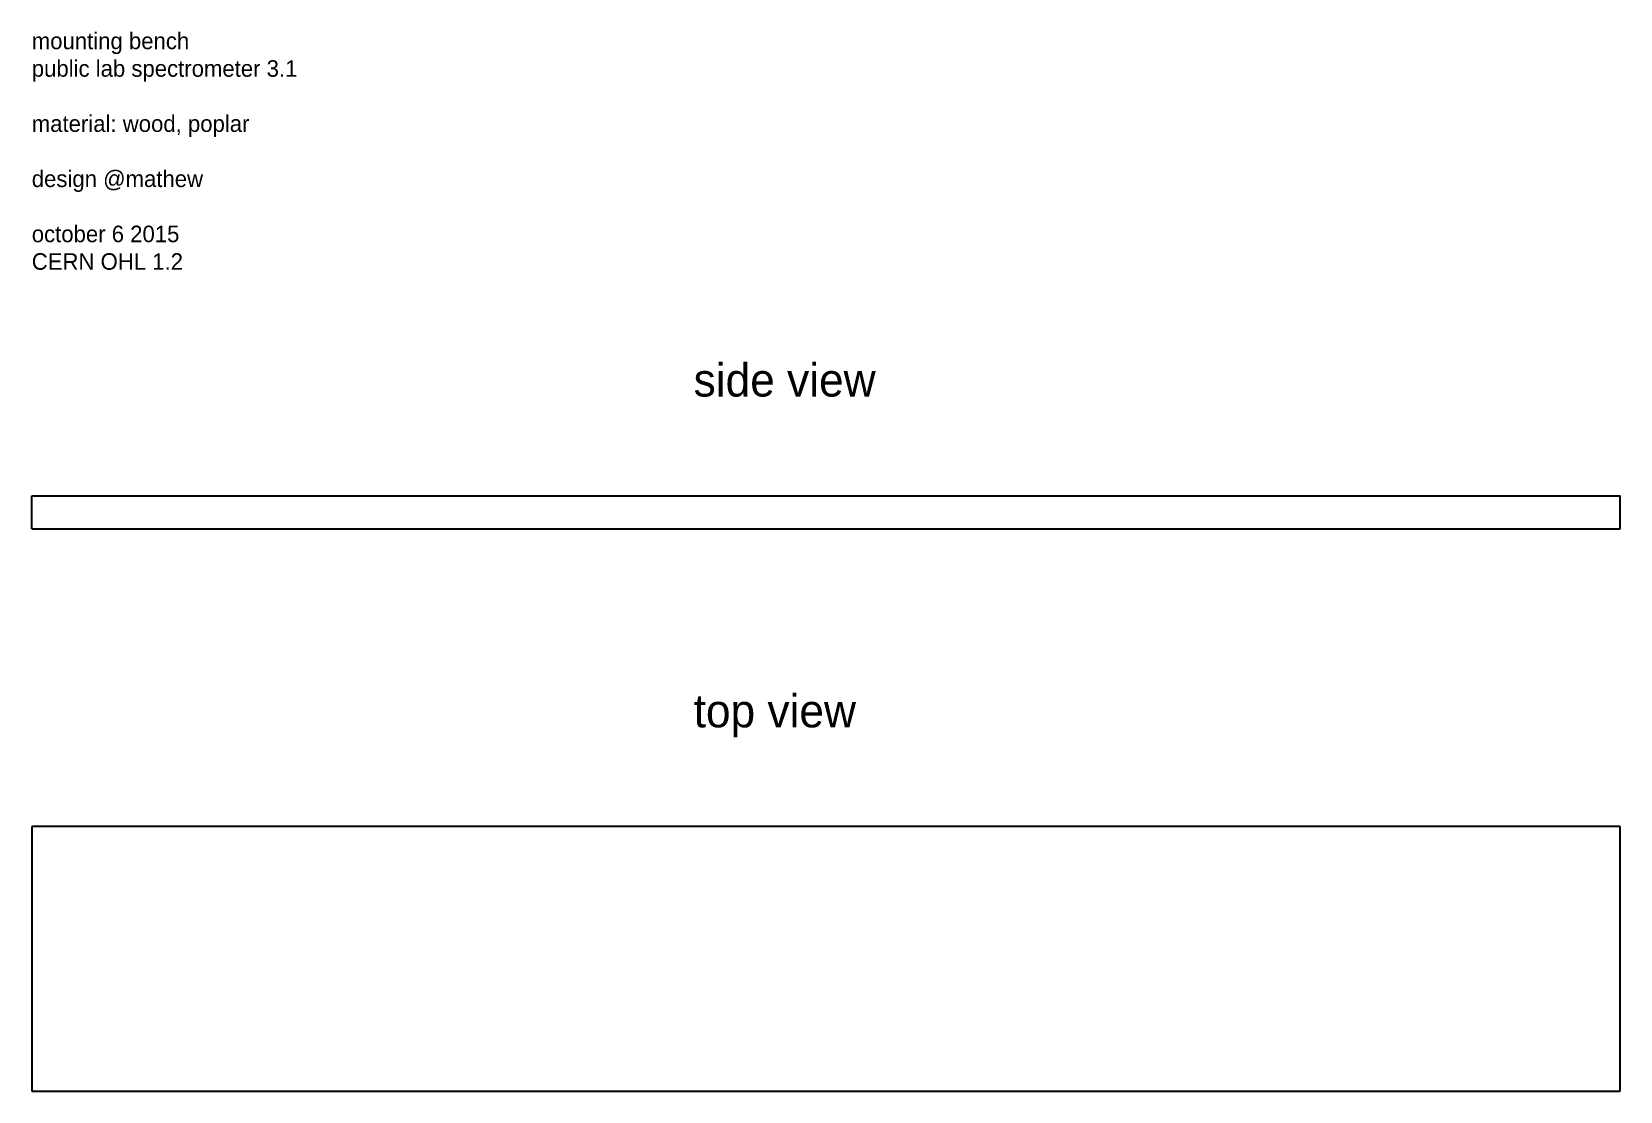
# Model space of a CAD drawing. Header units: millimetres. Extents: x 0 to 240, y 0 to 160.
import ezdxf

# ---------------------------------------------------------------- set-up
doc = ezdxf.new("R2010")
doc.units = ezdxf.units.MM
for name, color, linetype, lineweight, true_color in [('labels', 252, 'Continuous', 25, 0xa0a0a4), ('side', 7, 'Continuous', 25, 0x000000), ('top', 7, 'Continuous', 25, 0x000000)]:
    doc.layers.add(name, color=color, linetype=linetype, lineweight=lineweight, true_color=true_color)
doc.styles.add('textstyle0', font='')
doc.styles.add('textstyle1', font='')
doc.styles.add('textstyle2', font='')
doc.styles.get('textstyle0').set_extended_font_data('Junction')
doc.styles.get('textstyle1').set_extended_font_data('Junction')
doc.styles.get('textstyle2').set_extended_font_data('Junction')

msp = doc.modelspace()

# ---------------------------------------------------------------- linework, layer by layer
at = {"layer": 'side'}
for p, q in [((0, 90), (240, 90)), ((0, 85), (0, 90)), ((240, 85), (240, 90)), ((0, 85), (240, 85))]:
    msp.add_line(p, q, dxfattribs=at)
at = {"layer": 'top'}
for p, q in [((240, 40), (0, 40)), ((0, 40), (0, 0)), ((240, 0), (240, 40)), ((0, 0), (240, 0))]:
    msp.add_line(p, q, dxfattribs=at)

# ---------------------------------------------------------------- texts
at = {"layer": 'labels', "attachment_point": 1}
for s, insert, char_height, style in [('mounting bench\\Ppublic lab spectrometer 3.1\\P\\Pmaterial: wood, poplar\\P\\Pdesign @mathew\\P\\Poctober 6 2015\\PCERN OHL 1.2', (0, 160), 2.5, 'textstyle0'), ('side view', (100, 110), 5, 'textstyle1'), ('top view\\P', (100, 60), 5, 'textstyle2')]:
    msp.add_mtext(s, dxfattribs=dict(at, insert=insert, char_height=char_height, style=style))

doc.saveas('drawing.dxf')
